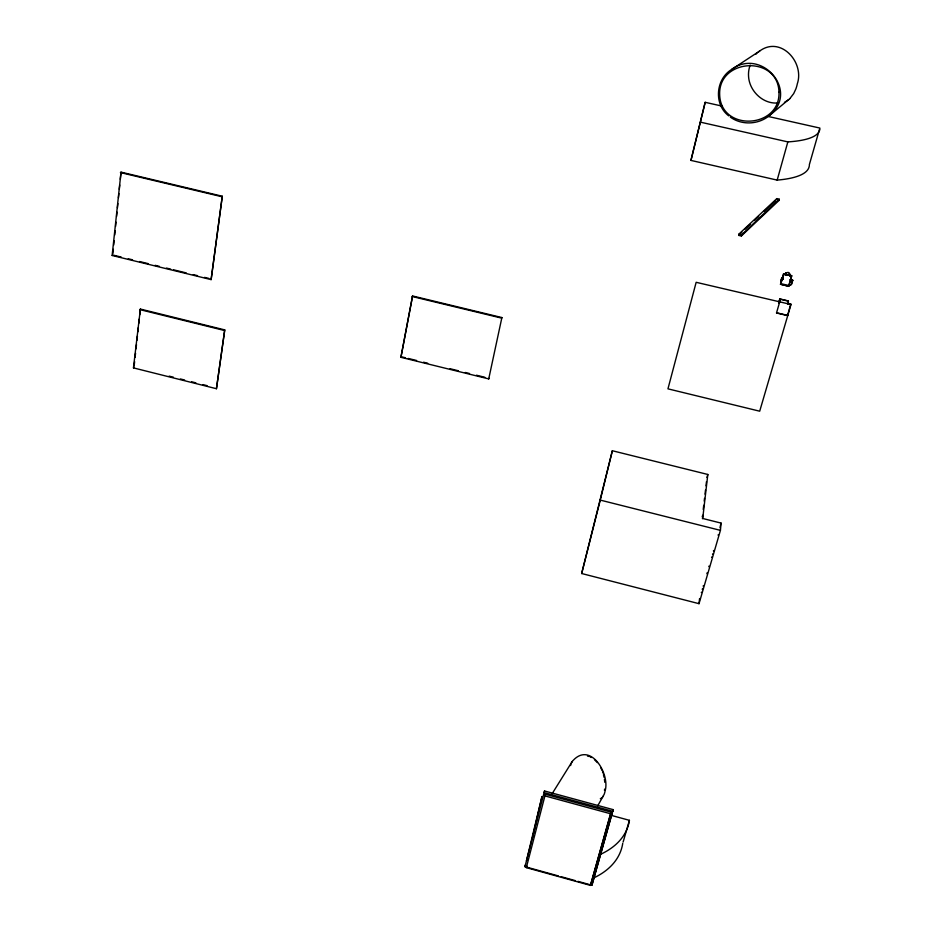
<?xml version="1.0" encoding="UTF-8"?>
<svg xmlns="http://www.w3.org/2000/svg" width="932" height="932" viewBox="0 0 932 932"><rect width="100%" height="100%" fill="white"/><g stroke="black" fill="none" stroke-linecap="round" stroke-linejoin="round"><path stroke-width="1.4" d="M790.522 305.125L790.837 304.449L696.157 282.303L667.953 388.842L759.697 411.198L790.93 304.694L788.344 303.448L788.379 300.943L779.769 298.916L778.581 303.005M788.6 286.182L791.571 275.895L783.672 274.043L780.736 284.225M790.72 304.182L787.598 315.377L776.717 312.803M787.726 315.004L787.715 315.633L776.496 312.977L779.665 302.026L779.769 298.916M788.286 304.182L788.157 301.071L779.886 299.114L779.793 302.178M788.239 304.345L788.344 303.448M788.74 286.287L780.515 284.248L788.74 286.287L791.804 275.662L783.544 273.728L780.503 284.353M789.882 275.464L789.823 274.276M783.672 274.043L791.559 276M781.657 280.252L781.738 277.643L780.678 283.643L788.903 285.495A13.083 3.961 14.4 0 0 791.746 283.608L792.724 280.217L789.987 279.577M720.424 530.366L721.1 523.108L702.716 518.483L707.819 474.47L612.347 450.738L581.661 573.518L699.023 603.68L720.424 530.366L600.266 500.1L612.347 450.738M112.143 255.485L121.02 172.129L222.282 196.233L211.121 279.612L112.143 255.485L112.737 254.995L121.218 257.057M112.877 253.562L113.308 249.275M113.739 244.988L114.17 240.701M114.741 234.992L115.16 230.705M115.591 226.418L116.022 222.131M116.593 216.422L117.024 212.135M117.444 207.848L117.875 203.56M118.446 197.84L118.877 193.565M119.308 189.278L119.739 184.99M120.31 179.27L121.02 172.129M133.451 367.895L140.382 309.063L224.74 329.893L216.445 388.714L133.451 367.895L134.01 367.325M134.161 365.903L134.627 361.639M135.093 357.375L135.559 353.112M136.025 348.848L136.491 344.584M136.957 340.32L137.423 336.056M137.889 331.804L138.355 327.54M138.821 323.276L139.287 319.012M139.753 314.748L140.382 309.063M699.023 603.68L699.582 598.53M703.229 509.455L703.718 505.295M704.208 501.125L704.522 498.34M705.011 494.17L705.501 489.999M705.99 485.84L706.468 481.669M702.448 518.67L702.798 515.245L702.239 516.503M211.121 279.612L222.282 196.233M216.445 388.714L224.74 329.893M604.449 790.301L604.635 789.124M577.968 881.357L591.913 885.225L613.139 809.628L544.533 790.977L524.961 866.678L558.431 875.952M610.716 813.799L610.996 812.11L545.337 794.25L526.335 867.634L590.457 885.4L610.716 813.799L544.964 795.905L545.337 794.25M591.913 885.225L613.139 809.628M590.457 885.4L610.996 812.11M400.923 357.317L412.561 295.968L501.894 317.556L488.729 378.905L400.923 357.317L412.561 295.968M739.088 233.932L741.662 234.759L779.257 199.122L776.834 198.598L739.088 233.932L738.808 235.447L741.371 235.959L778.954 200.462L778.325 199.937M720.518 525.24L720.331 526.114A9.728 0.734 -75.9 0 1 720.005 527.687M809.291 165.651A133.917 32.667 12.6 0 1 779.432 179.888L777.172 180.109L690.95 160.409L705.174 102.31L722.172 106.132M690.95 160.409L705.174 102.31M532.545 837.239L541.981 796.522L526.429 860.853M526.335 867.634L526.731 865.91M544.533 790.977L544.148 792.619L612.872 811.306M524.961 866.678L525.357 864.966M581.661 573.518L600.266 500.1M741.371 235.959L741.721 234.724M777.172 180.109L787.843 141.897L790.115 141.734A135.256 30.29 12.5 0 0 819.845 128.057L767.467 116.302M776.834 198.598L776.822 199.658M778.954 200.462L779.28 199.308M706.957 477.499L707.819 474.47M809.326 164.731L819.461 129.42M778.744 303.086L779.513 300.442M623.135 842.004L629.415 820.323L611.369 815.407M720.82 524.064L721.1 523.108M790.942 304.065L788.076 303.587M488.729 378.905L489.009 378.299M501.894 317.556L501.637 318.115L412.212 296.516M597.598 806.017L604.122 794.425A14.085 5.907 85.8 0 0 605.043 791.198C610.413 773.77 589.991 740.311 572.236 761.467L552.21 793.586M602.771 796.825L603.272 796.114M738.715 235.214L741.895 232.219M789.8 98.652L793.68 93.619L795.846 88.994A18.465 9.297 -80.5 0 0 797.314 83.798C804.666 62.258 780.62 35.567 759.72 51.004L731.737 69.387C715.683 79.057 713.562 104.407 728.742 115.871M785.804 272.971L787.855 272.424M745.041 229.272L750.283 224.344M754.477 220.418L758.683 216.48M763.925 211.552L775.459 200.73M755.666 54.347L756.947 53.136M730.304 117.083C741.825 125.54 758.881 124.643 769.657 115.358L789.788 98.664M769.657 115.358C799.773 90.963 761.258 47.322 731.737 69.387M602.235 797.431L601.583 797.967M786.13 272.843L786.002 272.948A2.33 2.225 33.9 0 0 785.711 273.262L785.688 273.286A2.54 2.435 26 0 0 785.233 274.416M788.67 99.689L784.441 102.415M758.298 52.029L759.72 51.004M600.336 798.654L601.012 798.351M788.705 285.297L788.752 285.297A12.873 3.891 14.4 0 0 790.674 284.714A12.873 3.891 14.4 0 0 791.618 283.41L792.526 280.334A12.885 3.879 14.4 0 1 789.649 282.21L789.649 282.21M789.684 282.14L789.893 282.105A13.095 3.938 14.4 0 0 792.724 280.217M777.719 102.963C762.958 104.256 749.538 91.091 748.571 76.669A26.62 26.061 -72.1 0 1 750.167 65.089M700.666 122.209L787.843 141.897M120.414 172.56L221.758 196.687M587.486 756.062L588.838 756.434M128.278 258.781L132.519 259.807M139.579 261.531L148.06 263.605M155.12 265.317L159.36 266.354M166.432 268.078L170.661 269.103M173.492 269.802L186.202 272.901M193.274 274.614L197.514 275.651M204.574 277.375L208.815 278.4M401.273 356.735L405.455 357.76M408.239 358.447L416.592 360.498M423.559 362.21L427.73 363.235M450.016 368.711L458.369 370.773M465.336 372.474L469.507 373.511M476.473 375.212L484.826 377.274M139.812 309.599L224.251 330.441M169.146 376.132L173.364 377.192M180.389 378.963L184.606 380.011M191.643 381.782L195.86 382.842M202.885 384.601L207.102 385.662M561.227 876.721L575.172 880.589M788.379 272.47L788.623 272.598M590.201 756.959L591.307 757.495M594.488 759.662L597.389 762.586M600.639 767.502L601.315 768.877M601.536 769.343L601.944 770.286M602.503 771.743L602.934 773.001M789.695 274.171L789.136 273.029L789.765 274.416M603.458 774.737L604.064 777.288M789.94 274.8L789.975 275.616A1.759 0.932 -84.4 0 1 789.87 276.221M604.437 779.315L604.786 782.309M785.117 274.404A2.633 2.516 18.7 0 1 785.49 273.367L785.501 273.344A2.575 2.458 26 0 1 785.793 272.983M783.346 279.181A2.679 2.493 -8.4 0 1 783.404 276.175M785.28 275.196A2.679 2.493 -8.4 0 1 786.631 275.383M783.148 279.111A2.796 2.61 -8.4 0 1 783.416 275.977M785.268 275.08A2.796 2.61 -8.4 0 1 786.841 275.359M570.605 765.533A21.483 17.195 32.6 0 1 570.897 764.473M571.269 763.424A21.483 17.195 32.6 0 1 572.236 761.467M629.415 820.323A104.407 62.572 16.1 0 1 600.208 854.469M622.739 843.355A103.627 63.399 16.2 0 1 593.533 878.014M713.609 550.497A9.67 0.722 -75.9 0 1 713.458 551.092M712.689 553.876A9.67 0.722 -75.9 0 1 712.537 554.389M711.698 556.987A9.67 0.722 -75.9 0 1 711.57 557.324M718.281 534.665A9.728 0.734 -75.9 0 1 718.129 535.213M703.345 585.634A9.576 0.711 -76 0 1 703.194 586.216M702.588 588.476A9.576 0.711 -76 0 1 702.285 589.537M701.447 592.204A9.576 0.711 -76 0 1 701.318 592.554M708.961 566.108A9.623 0.711 -76 0 1 708.809 566.691M707.155 572.796A9.623 0.711 -76 0 1 706.875 573.704M778.977 92.21C780.317 128.558 721.065 131.948 719.679 94.994C717.873 58.215 778.034 54.755 778.977 92.21M781.855 277.841L780.946 281.755L781.855 277.841"/></g></svg>
